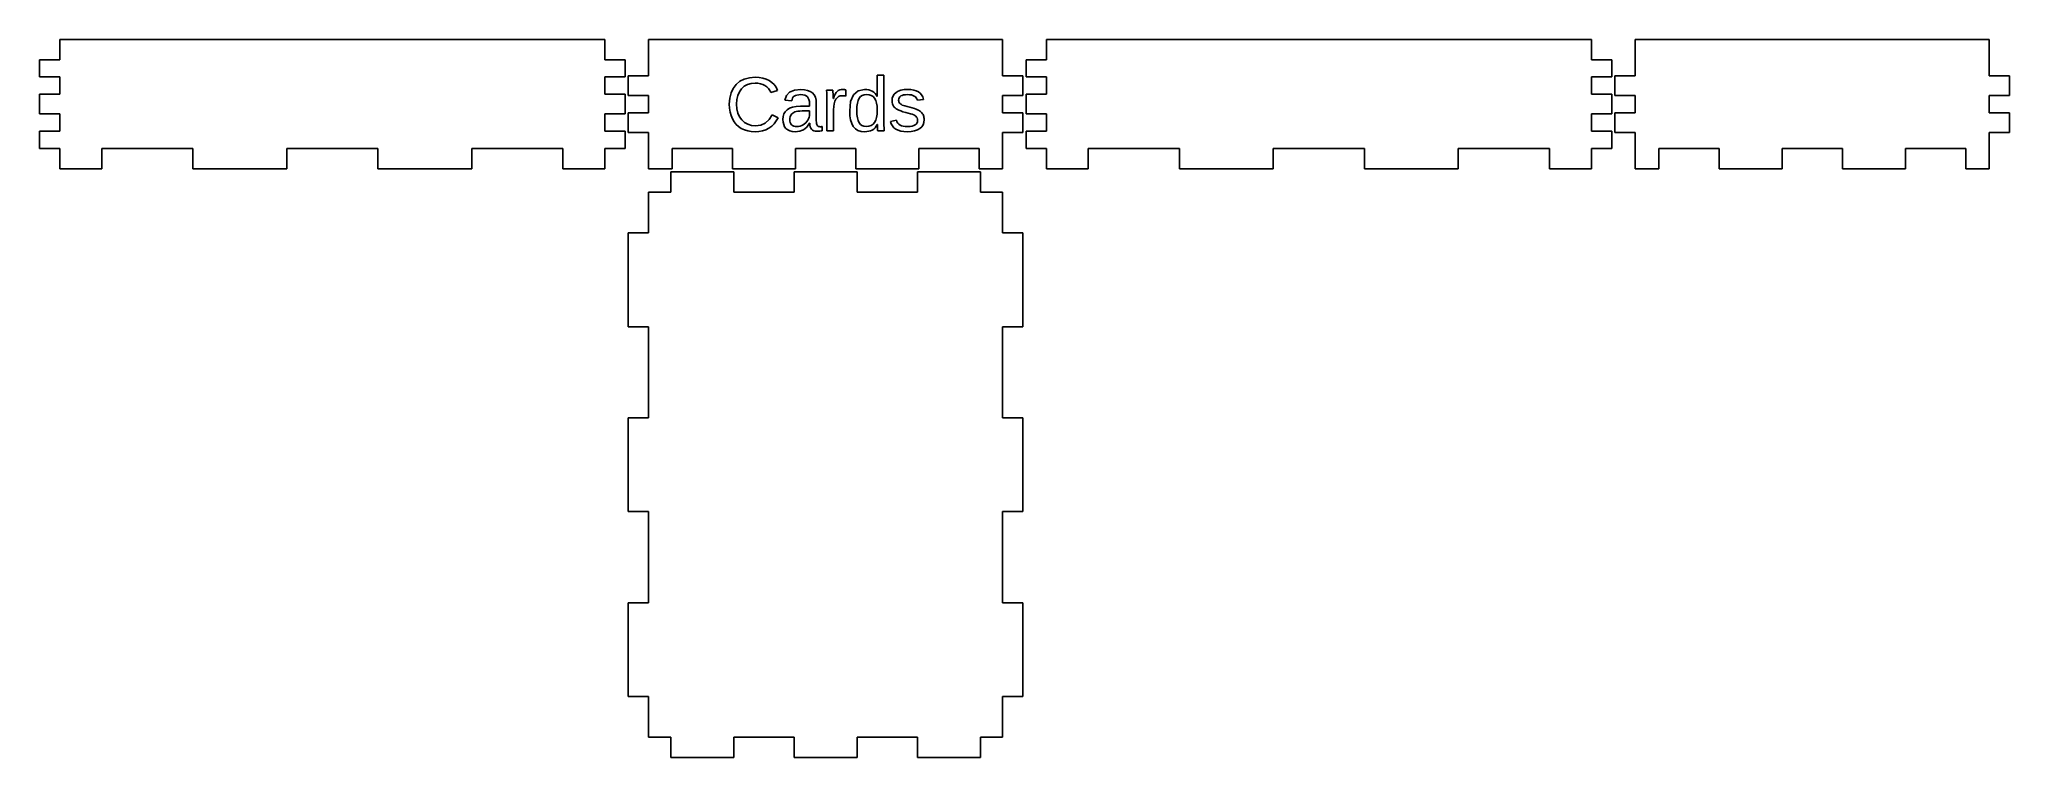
# Model space of a CAD drawing. Header units: metres. Extents: x -128 to 192, y -164 to -48.
import ezdxf

# ---------------------------------------------------------------- set-up
doc = ezdxf.new("R2010")
doc.units = ezdxf.units.M

msp = doc.modelspace()

# ---------------------------------------------------------------- linework, layer by layer
for p, q in [((-35.8, -47.5), (-124.2, -47.5)), ((-124.2, -47.5), (-124.2, -50.8)), ((-35.8, -50.8), (-35.8, -47.5)), ((28.7, -47.5), (-28.7, -47.5)), ((-28.7, -47.5), (-28.7, -53.4)), ((28.7, -53.4), (28.7, -47.5)), ((124.2, -47.5), (35.8, -47.5)), ((35.8, -47.5), (35.8, -50.8)), ((124.2, -50.8), (124.2, -47.5)), ((188.7, -47.5), (131.3, -47.5)), ((131.3, -47.5), (131.3, -53.4)), ((188.7, -53.4), (188.7, -47.5)), ((-124.2, -50.8), (-127.5, -50.8)), ((-127.5, -50.8), (-127.5, -53.6)), ((-32.5, -50.8), (-35.8, -50.8)), ((-32.5, -53.6), (-32.5, -50.8)), ((35.8, -50.8), (32.5, -50.8)), ((32.5, -50.8), (32.5, -53.6)), ((127.5, -50.8), (124.2, -50.8)), ((127.5, -53.6), (127.5, -50.8)), ((-127.5, -53.6), (-124.2, -53.6)), ((-124.2, -53.6), (-124.2, -56.4)), ((-35.8, -56.4), (-35.8, -53.6)), ((-35.8, -53.6), (-32.5, -53.6)), ((-28.7, -53.4), (-32, -53.4)), ((-32, -53.4), (-32, -56.6)), ((-14.5104, -54.8038), (-13.9016, -54.2945)), ((-13.9016, -54.2945), (-13.1861, -53.9308)), ((-13.1861, -53.9308), (-12.364, -53.7125)), ((-12.364, -53.7125), (-11.4354, -53.6398)), ((-11.4354, -53.6398), (-10.7771, -53.6733)), ((-10.7771, -53.6733), (-10.1754, -53.774)), ((-10.1754, -53.774), (-9.63011, -53.9418)), ((-9.63011, -53.9418), (-9.14136, -54.1768)), ((-9.14136, -54.1768), (-8.71092, -54.4777)), ((8.3613, -56.0378), (8.3613, -53.3198)), ((8.3613, -53.3198), (9.4583, -53.3198)), ((9.4583, -53.3198), (9.4583, -60.9877)), ((32, -53.4), (28.7, -53.4)), ((32, -56.6), (32, -53.4)), ((32.5, -53.6), (35.8, -53.6)), ((35.8, -53.6), (35.8, -56.4)), ((124.2, -56.4), (124.2, -53.6)), ((124.2, -53.6), (127.5, -53.6)), ((131.3, -53.4), (128, -53.4)), ((128, -53.4), (128, -56.6)), ((192, -53.4), (188.7, -53.4)), ((192, -56.6), (192, -53.4)), ((-124.2, -56.4), (-127.5, -56.4)), ((-127.5, -56.4), (-127.5, -59.6)), ((-32.5, -56.4), (-35.8, -56.4)), ((-32.5, -59.6), (-32.5, -56.4)), ((-32, -56.6), (-28.7, -56.6)), ((-28.7, -56.6), (-28.7, -59.4)), ((-15.6204, -58.0187), (-15.551, -57.0483)), ((-15.551, -57.0483), (-15.3429, -56.189)), ((-15.3429, -56.189), (-14.996, -55.4408)), ((-14.996, -55.4408), (-14.5104, -54.8038)), ((-14.3888, -57.2643), (-14.4384, -58.0197)), ((-14.2401, -56.5938), (-14.3888, -57.2643)), ((-13.9923, -56.0083), (-14.2401, -56.5938)), ((-13.6454, -55.5078), (-13.9923, -56.0083)), ((-13.2087, -55.1066), (-13.6454, -55.5078)), ((-12.6926, -54.82), (-13.2087, -55.1066)), ((-12.0972, -54.6481), (-12.6926, -54.82)), ((-11.4224, -54.5908), (-12.0972, -54.6481)), ((-10.9833, -54.6156), (-11.4224, -54.5908)), ((-10.5751, -54.69), (-10.9833, -54.6156)), ((-10.1978, -54.8141), (-10.5751, -54.69)), ((-9.85136, -54.9878), (-10.1978, -54.8141)), ((-9.54262, -55.2084), (-9.85136, -54.9878)), ((-9.27936, -55.4733), (-9.54262, -55.2084)), ((-9.06161, -55.7824), (-9.27936, -55.4733)), ((-8.88936, -56.1358), (-9.06161, -55.7824)), ((-7.78636, -55.7698), (-8.88936, -56.1358)), ((-8.71092, -54.4777), (-8.34161, -54.8435)), ((-8.34161, -54.8435), (-8.03343, -55.2742)), ((-8.03343, -55.2742), (-7.78636, -55.7698)), ((-6.63461, -57.3778), (-6.36536, -56.6104)), ((-5.48961, -57.4798), (-6.63461, -57.3778)), ((-6.36536, -56.6104), (-5.83661, -56.0623)), ((-5.83661, -56.0623), (-5.04836, -55.7334)), ((-5.43954, -57.2309), (-5.48961, -57.4798)), ((-5.35635, -57.0185), (-5.43954, -57.2309)), ((-5.24004, -56.8424), (-5.35635, -57.0185)), ((-5.09061, -56.7028), (-5.24004, -56.8424)), ((-4.89917, -56.596), (-5.09061, -56.7028)), ((-5.04836, -55.7334), (-4.00061, -55.6238)), ((-4.65785, -56.5198), (-4.89917, -56.596)), ((-4.36667, -56.474), (-4.65785, -56.5198)), ((-4.0256, -56.4588), (-4.36667, -56.474)), ((-3.6868, -56.4804), (-4.0256, -56.4588)), ((-4.00061, -55.6238), (-3.41992, -55.6594)), ((-3.39636, -56.5455), (-3.6868, -56.4804)), ((-3.41992, -55.6594), (-2.91586, -55.7665)), ((-3.1543, -56.6539), (-3.39636, -56.5455)), ((-2.9606, -56.8058), (-3.1543, -56.6539)), ((-2.81229, -57.0073), (-2.9606, -56.8058)), ((-2.91586, -55.7665), (-2.48842, -55.9449)), ((-2.70636, -57.2658), (-2.81229, -57.0073)), ((-2.64279, -57.5813), (-2.70636, -57.2658)), ((-2.48842, -55.9449), (-2.1376, -56.1948)), ((-2.1376, -56.1948), (-1.86417, -56.5116)), ((-1.86417, -56.5116), (-1.66885, -56.8923)), ((-1.66885, -56.8923), (-1.55167, -57.3366)), ((-1.55167, -57.3366), (-1.5126, -57.8448)), ((0.17046, -56.1631), (0.15469, -55.7518)), ((0.15469, -55.7518), (1.1897, -55.7518)), ((0.1817, -56.556), (0.17046, -56.1631)), ((0.18845, -56.9306), (0.1817, -56.556)), ((0.1907, -57.2868), (0.18845, -56.9306)), ((0.1907, -62.3438), (0.1907, -57.2868)), ((1.1897, -55.7518), (1.22646, -56.6448)), ((1.22646, -56.6448), (1.23564, -56.924)), ((1.23564, -56.924), (1.23869, -57.0918)), ((1.23869, -57.0918), (1.2627, -57.0918)), ((1.2627, -57.0918), (1.39914, -56.7018)), ((1.39914, -56.7018), (1.54546, -56.379)), ((1.64771, -57.2178), (1.4902, -57.5436)), ((1.54546, -56.379), (1.70163, -56.1233)), ((1.84795, -56.9601), (1.64771, -57.2178)), ((1.70163, -56.1233), (1.86771, -55.9348)), ((2.0887, -56.776), (1.84795, -56.9601)), ((1.86771, -55.9348), (2.0562, -55.7987)), ((2.0562, -55.7987), (2.27969, -55.7015)), ((2.36995, -56.6656), (2.0887, -56.776)), ((2.27969, -55.7015), (2.53819, -55.6432)), ((2.6917, -56.6288), (2.36995, -56.6656)), ((2.53819, -55.6432), (2.8317, -55.6238)), ((2.86557, -56.6326), (2.6917, -56.6288)), ((2.8317, -55.6238), (2.94208, -55.6276)), ((3.02119, -56.644), (2.86557, -56.6326)), ((2.94208, -55.6276), (3.05319, -55.639)), ((3.15857, -56.6631), (3.02119, -56.644)), ((3.05319, -55.639), (3.16507, -55.6581)), ((3.27769, -56.6898), (3.15857, -56.6631)), ((3.16507, -55.6581), (3.27769, -55.6848)), ((3.27769, -55.6848), (3.27769, -56.6898)), ((4.05611, -57.5672), (4.50854, -56.4875)), ((4.50854, -56.4875), (5.2626, -55.8397)), ((5.26317, -57.4026), (5.14879, -57.8533)), ((5.2626, -55.8397), (6.3183, -55.6238)), ((5.42329, -57.0478), (5.26317, -57.4026)), ((5.63486, -56.7791), (5.42329, -57.0478)), ((5.90355, -56.5873), (5.63486, -56.7791)), ((6.22935, -56.4721), (5.90355, -56.5873)), ((6.61229, -56.4338), (6.22935, -56.4721)), ((6.3183, -55.6238), (6.67574, -55.6409)), ((7.03822, -56.4719), (6.61229, -56.4338)), ((6.67574, -55.6409), (7.00204, -55.6925)), ((7.00204, -55.6925), (7.29723, -55.7784)), ((7.40204, -56.5865), (7.03822, -56.4719)), ((7.29723, -55.7784), (7.56129, -55.8988)), ((7.70374, -56.7775), (7.40204, -56.5865)), ((7.56129, -55.8988), (7.79767, -56.056)), ((7.9433, -57.0448), (7.70374, -56.7775)), ((7.79767, -56.056), (8.0098, -56.2538)), ((8.12617, -57.3937), (7.9433, -57.0448)), ((8.0098, -56.2538), (8.19766, -56.492)), ((8.25679, -57.8305), (8.12617, -57.3937)), ((8.19766, -56.492), (8.3613, -56.7708)), ((8.37329, -56.7708), (8.3613, -56.0378)), ((8.3613, -56.7708), (8.37329, -56.7708)), ((10.7736, -57.4778), (10.814, -57.0518)), ((10.7878, -57.7132), (10.7736, -57.4778)), ((10.814, -57.0518), (10.9351, -56.6798)), ((10.9351, -56.6798), (11.137, -56.3618)), ((11.137, -56.3618), (11.4196, -56.0978)), ((11.4196, -56.0978), (11.7796, -55.8904)), ((11.7796, -55.8904), (12.2136, -55.7423)), ((11.8629, -57.1519), (11.8406, -57.3678)), ((11.8406, -57.3678), (11.8498, -57.5026)), ((11.8498, -57.5026), (11.8774, -57.6253)), ((11.9296, -56.9653), (11.8629, -57.1519)), ((12.0409, -56.8079), (11.9296, -56.9653)), ((12.1966, -56.6798), (12.0409, -56.8079)), ((12.3997, -56.5804), (12.1966, -56.6798)), ((12.2136, -55.7423), (12.7216, -55.6534)), ((12.6519, -56.5095), (12.3997, -56.5804)), ((12.9532, -56.4669), (12.6519, -56.5095)), ((12.7216, -55.6534), (13.3036, -55.6238)), ((13.3036, -56.4528), (12.9532, -56.4669)), ((13.3036, -55.6238), (13.8235, -55.6478)), ((13.6245, -56.4674), (13.3036, -56.4528)), ((13.9111, -56.5115), (13.6245, -56.4674)), ((13.8235, -55.6478), (14.2871, -55.7198)), ((14.1635, -56.5849), (13.9111, -56.5115)), ((14.3816, -56.6878), (14.1635, -56.5849)), ((14.2871, -55.7198), (14.6945, -55.8398)), ((14.5637, -56.8176), (14.3816, -56.6878)), ((14.7069, -56.973), (14.5637, -56.8176)), ((14.6945, -55.8398), (15.0456, -56.0078)), ((14.8112, -57.1541), (14.7069, -56.973)), ((14.8766, -57.3608), (14.8112, -57.1541)), ((15.8636, -57.2388), (14.8766, -57.3608)), ((15.0456, -56.0078), (15.339, -56.2287)), ((15.339, -56.2287), (15.5731, -56.5075)), ((15.5731, -56.5075), (15.748, -56.8442)), ((15.748, -56.8442), (15.8636, -57.2388)), ((28.7, -59.4), (28.7, -56.6)), ((28.7, -56.6), (32, -56.6)), ((35.8, -56.4), (32.5, -56.4)), ((32.5, -56.4), (32.5, -59.6)), ((127.5, -56.4), (124.2, -56.4)), ((127.5, -59.6), (127.5, -56.4)), ((128, -56.6), (131.3, -56.6)), ((131.3, -56.6), (131.3, -59.4)), ((188.7, -59.4), (188.7, -56.6)), ((188.7, -56.6), (192, -56.6)), ((-127.5, -59.6), (-124.2, -59.6)), ((-124.2, -59.6), (-124.2, -62.4)), ((-35.8, -62.4), (-35.8, -59.6)), ((-35.8, -59.6), (-32.5, -59.6)), ((-28.7, -59.4), (-32, -59.4)), ((-32, -59.4), (-32, -62.6)), ((-15.5893, -58.6812), (-15.6204, -58.0187)), ((-15.4961, -59.2975), (-15.5893, -58.6812)), ((-15.3408, -59.8677), (-15.4961, -59.2975)), ((-15.1234, -60.3917), (-15.3408, -59.8677)), ((-14.8466, -60.8638), (-15.1234, -60.3917)), ((-14.4384, -58.0197), (-14.3867, -58.7696)), ((-14.3867, -58.7696), (-14.2316, -59.4422)), ((-14.2316, -59.4422), (-13.9732, -60.0376)), ((-13.9732, -60.0376), (-13.6114, -60.5557)), ((-13.6114, -60.5557), (-13.1614, -60.9753)), ((-9.79161, -61.066), (-9.16843, -60.5051)), ((-9.16843, -60.5051), (-8.65736, -59.7197)), ((-8.65736, -59.7197), (-7.70737, -60.1967)), ((-7.70737, -60.1967), (-7.99974, -60.72)), ((-6.9256, -60.5017), (-6.88373, -60.0176)), ((-6.89455, -60.9362), (-6.9256, -60.5017)), ((-6.88373, -60.0176), (-6.7581, -59.5932)), ((-6.7581, -59.5932), (-6.54874, -59.2286)), ((-6.54874, -59.2286), (-6.2556, -58.9237)), ((-6.2556, -58.9237), (-5.86929, -58.6804)), ((-5.86929, -58.6804), (-5.38036, -58.5012)), ((-5.78442, -60.2842), (-5.79761, -60.5207)), ((-5.79761, -60.5207), (-5.77966, -60.775)), ((-5.74486, -60.0715), (-5.78442, -60.2842)), ((-5.67892, -59.8827), (-5.74486, -60.0715)), ((-5.58661, -59.7177), (-5.67892, -59.8827)), ((-5.4691, -59.5742), (-5.58661, -59.7177)), ((-5.32861, -59.4507), (-5.4691, -59.5742)), ((-5.38036, -58.5012), (-4.78879, -58.3864)), ((-5.1651, -59.3472), (-5.32861, -59.4507)), ((-4.97861, -59.2637), (-5.1651, -59.3472)), ((-4.75691, -59.1987), (-4.97861, -59.2637)), ((-4.78879, -58.3864), (-4.0946, -58.3357)), ((-4.48886, -59.1505), (-4.75691, -59.1987)), ((-4.17442, -59.1192), (-4.48886, -59.1505)), ((-3.8136, -59.1047), (-4.17442, -59.1192)), ((-4.0946, -58.3357), (-2.62161, -58.3117)), ((-2.62161, -59.0797), (-3.8136, -59.1047)), ((-3.03741, -60.8434), (-2.89061, -60.6157)), ((-2.89061, -60.6157), (-2.77292, -60.3735)), ((-2.77292, -60.3735), (-2.68886, -60.1277)), ((-2.68886, -60.1277), (-2.63841, -59.8785)), ((-2.62161, -57.9538), (-2.64279, -57.5813)), ((-2.63841, -59.8785), (-2.62161, -59.6257)), ((-2.62161, -58.3117), (-2.62161, -57.9538)), ((-2.62161, -59.6257), (-2.62161, -59.0797)), ((-1.5126, -57.8448), (-1.5126, -60.6887)), ((-1.5126, -60.6887), (-1.50467, -60.9177)), ((1.3102, -58.3866), (1.2877, -58.9037)), ((1.2877, -58.9037), (1.2877, -62.3438)), ((1.3777, -57.9333), (1.3102, -58.3866)), ((1.4902, -57.5436), (1.3777, -57.9333)), ((3.90529, -59.0787), (4.05611, -57.5672)), ((3.94185, -59.8787), (3.90529, -59.0787)), ((4.05154, -60.5705), (3.94185, -59.8787)), ((4.23436, -61.1542), (4.05154, -60.5705)), ((5.08017, -58.3996), (5.0573, -59.0417)), ((5.0573, -59.0417), (5.07999, -59.6856)), ((5.07999, -59.6856), (5.14804, -60.231)), ((5.14879, -57.8533), (5.08017, -58.3996)), ((5.14804, -60.231), (5.26147, -60.6781)), ((5.26147, -60.6781), (5.42029, -61.0267)), ((7.9433, -60.9777), (8.12617, -60.6091)), ((8.12617, -60.6091), (8.25679, -60.1512)), ((8.33517, -58.3552), (8.25679, -57.8305)), ((8.25679, -60.1512), (8.33517, -59.6041)), ((8.3613, -58.9677), (8.33517, -58.3552)), ((8.33517, -59.6041), (8.3613, -58.9677)), ((10.5106, -60.8017), (11.4796, -60.6127)), ((10.8304, -57.9295), (10.7878, -57.7132)), ((10.9013, -58.1267), (10.8304, -57.9295)), ((11.0006, -58.3047), (10.9013, -58.1267)), ((11.125, -58.4665), (11.0006, -58.3047)), ((11.2714, -58.6157), (11.125, -58.4665)), ((11.4395, -58.7525), (11.2714, -58.6157)), ((11.6296, -58.8767), (11.4395, -58.7525)), ((11.4796, -60.6127), (11.5689, -60.8601)), ((11.8649, -58.9949), (11.6296, -58.8767)), ((12.1689, -59.1142), (11.8649, -58.9949)), ((11.8774, -57.6253), (11.9233, -57.7356)), ((11.9233, -57.7356), (11.9876, -57.8338)), ((11.9876, -57.8338), (12.0699, -57.9219)), ((12.0699, -57.9219), (12.1699, -58.0032)), ((12.5414, -59.2349), (12.1689, -59.1142)), ((12.1699, -58.0032), (12.2874, -58.0779)), ((12.2874, -58.0779), (12.4226, -58.1457)), ((12.4226, -58.1457), (12.6069, -58.2159)), ((12.9826, -59.3567), (12.5414, -59.2349)), ((12.6069, -58.2159), (12.8709, -58.2982)), ((12.8709, -58.2982), (13.2144, -58.3929)), ((13.7736, -59.5647), (12.9826, -59.3567)), ((13.2144, -58.3929), (13.6376, -58.4997)), ((13.6376, -58.4997), (14.0454, -58.6077)), ((14.0534, -59.6496), (13.7736, -59.5647)), ((14.0454, -58.6077), (14.3919, -58.7115)), ((14.2919, -59.7452), (14.0534, -59.6496)), ((14.4889, -59.8516), (14.2919, -59.7452)), ((14.3919, -58.7115), (14.6769, -58.8112)), ((14.6446, -59.9688), (14.4889, -59.8516)), ((14.7627, -60.1), (14.6446, -59.9688)), ((14.6769, -58.8112), (14.9006, -58.9067)), ((14.8471, -60.2497), (14.7627, -60.1)), ((14.8977, -60.418), (14.8471, -60.2497)), ((14.8902, -60.8466), (14.9146, -60.6047)), ((14.9146, -60.6047), (14.8977, -60.418)), ((14.9006, -58.9067), (15.0839, -59.0027)), ((15.0839, -59.0027), (15.2469, -59.1037)), ((15.2469, -59.1037), (15.3894, -59.2097)), ((15.3894, -59.2097), (15.5116, -59.3207)), ((15.5116, -59.3207), (15.6172, -59.4382)), ((15.6172, -59.4382), (15.7101, -59.5645)), ((15.7101, -59.5645), (15.7902, -59.6997)), ((15.7902, -59.6997), (15.8576, -59.8438)), ((15.8576, -59.8438), (15.9114, -59.997)), ((15.9114, -59.997), (15.9499, -60.1607)), ((15.9806, -60.5197), (15.9364, -60.961)), ((15.9499, -60.1607), (15.9729, -60.335)), ((15.9729, -60.335), (15.9806, -60.5197)), ((32, -59.4), (28.7, -59.4)), ((32, -62.6), (32, -59.4)), ((32.5, -59.6), (35.8, -59.6)), ((35.8, -59.6), (35.8, -62.4)), ((124.2, -62.4), (124.2, -59.6)), ((124.2, -59.6), (127.5, -59.6)), ((131.3, -59.4), (128, -59.4)), ((128, -59.4), (128, -62.6)), ((192, -59.4), (188.7, -59.4)), ((192, -62.6), (192, -59.4)), ((-124.2, -62.4), (-127.5, -62.4)), ((-127.5, -62.4), (-127.5, -65.2)), ((-32.5, -62.4), (-35.8, -62.4)), ((-32.5, -65.2), (-32.5, -62.4)), ((-32, -62.6), (-28.7, -62.6)), ((-28.7, -62.6), (-28.7, -68.5)), ((-14.5134, -61.278), (-14.8466, -60.8638)), ((-14.1236, -61.6343), (-14.5134, -61.278)), ((-13.6774, -61.9327), (-14.1236, -61.6343)), ((-13.181, -62.1685), (-13.6774, -61.9327)), ((-12.6409, -62.337), (-13.181, -62.1685)), ((-13.1614, -60.9753), (-12.6386, -61.275)), ((-12.057, -62.438), (-12.6409, -62.337)), ((-12.6386, -61.275), (-12.0429, -61.4548)), ((-11.4294, -62.4717), (-12.057, -62.438)), ((-12.0429, -61.4548), (-11.3744, -61.5147)), ((-10.8141, -62.4354), (-11.4294, -62.4717)), ((-11.3744, -61.5147), (-10.5269, -61.4026)), ((-10.2374, -62.3265), (-10.8141, -62.4354)), ((-10.5269, -61.4026), (-9.79161, -61.066)), ((-9.69911, -62.1449), (-10.2374, -62.3265)), ((-9.19936, -61.8907), (-9.69911, -62.1449)), ((-8.74574, -61.567), (-9.19936, -61.8907)), ((-8.34587, -61.1767), (-8.74574, -61.567)), ((-7.99974, -60.72), (-8.34587, -61.1767)), ((-6.80136, -61.3217), (-6.89455, -60.9362)), ((-6.64604, -61.6582), (-6.80136, -61.3217)), ((-6.4286, -61.9457), (-6.64604, -61.6582)), ((-6.14941, -62.1759), (-6.4286, -61.9457)), ((-5.80885, -62.3402), (-6.14941, -62.1759)), ((-5.40692, -62.4389), (-5.80885, -62.3402)), ((-5.77966, -60.775), (-5.72586, -60.9987)), ((-5.72586, -60.9987), (-5.63617, -61.192)), ((-5.63617, -61.192), (-5.5106, -61.3547)), ((-5.5106, -61.3547), (-5.35135, -61.4834)), ((-4.9436, -62.4717), (-5.40692, -62.4389)), ((-5.35135, -61.4834), (-5.16161, -61.5752)), ((-5.16161, -61.5752), (-4.94136, -61.6304)), ((-4.5616, -62.4521), (-4.9436, -62.4717)), ((-4.94136, -61.6304), (-4.69061, -61.6487)), ((-4.69061, -61.6487), (-4.39941, -61.6315)), ((-4.20961, -62.3932), (-4.5616, -62.4521)), ((-4.39941, -61.6315), (-4.12486, -61.5797)), ((-3.8876, -62.2951), (-4.20961, -62.3932)), ((-4.12486, -61.5797), (-3.86691, -61.4935)), ((-3.59561, -62.1577), (-3.8876, -62.2951)), ((-3.86691, -61.4935), (-3.62561, -61.3727)), ((-3.62561, -61.3727), (-3.40492, -61.2219)), ((-3.3266, -61.9731), (-3.59561, -62.1577)), ((-3.40492, -61.2219), (-3.20886, -61.0455)), ((-3.0746, -61.733), (-3.3266, -61.9731)), ((-3.20886, -61.0455), (-3.03741, -60.8434)), ((-2.8396, -61.4376), (-3.0746, -61.733)), ((-2.62161, -61.0867), (-2.8396, -61.4376)), ((-2.5856, -61.0867), (-2.62161, -61.0867)), ((-2.55254, -61.4051), (-2.5856, -61.0867)), ((-2.48935, -61.6782), (-2.55254, -61.4051)), ((-2.39604, -61.9061), (-2.48935, -61.6782)), ((-2.2726, -62.0887), (-2.39604, -61.9061)), ((-2.11342, -62.2283), (-2.2726, -62.0887)), ((-1.91286, -62.328), (-2.11342, -62.2283)), ((-1.67091, -62.3878), (-1.91286, -62.328)), ((-1.3876, -62.4077), (-1.67091, -62.3878)), ((-1.50467, -60.9177), (-1.48085, -61.1165)), ((-1.48085, -61.1165), (-1.44116, -61.2852)), ((-1.44116, -61.2852), (-1.3856, -61.4237)), ((-1.17273, -62.4017), (-1.3876, -62.4077)), ((-1.3856, -61.4237), (-1.30724, -61.5318)), ((-1.30724, -61.5318), (-1.2001, -61.609)), ((-1.2001, -61.609), (-1.06422, -61.6553)), ((-0.9601, -62.3835), (-1.17273, -62.4017)), ((-1.06422, -61.6553), (-0.89961, -61.6707)), ((-0.74972, -62.3532), (-0.9601, -62.3835)), ((-0.89961, -61.6707), (-0.81798, -61.6681)), ((-0.81798, -61.6681), (-0.73111, -61.66)), ((-0.54161, -62.3107), (-0.74972, -62.3532)), ((-0.73111, -61.66), (-0.63898, -61.6466)), ((-0.63898, -61.6466), (-0.54161, -61.6277)), ((-0.54161, -61.6277), (-0.54161, -62.3107)), ((1.2877, -62.3438), (0.1907, -62.3438)), ((4.4903, -61.6297), (4.23436, -61.1542)), ((4.82391, -61.9981), (4.4903, -61.6297)), ((5.23979, -62.2612), (4.82391, -61.9981)), ((5.73792, -62.4191), (5.23979, -62.2612)), ((5.42029, -61.0267), (5.63017, -61.2884)), ((5.63017, -61.2884), (5.89679, -61.4752)), ((6.3183, -62.4717), (5.73792, -62.4191)), ((5.89679, -61.4752), (6.22017, -61.5874)), ((6.22017, -61.5874), (6.6003, -61.6247)), ((6.67329, -62.4546), (6.3183, -62.4717)), ((6.6003, -61.6247), (7.03148, -61.5843)), ((6.99829, -62.4032), (6.67329, -62.4546)), ((7.29329, -62.3176), (6.99829, -62.4032)), ((7.03148, -61.5843), (7.39905, -61.463)), ((7.55829, -62.1977), (7.29329, -62.3176)), ((7.39905, -61.463), (7.70299, -61.2608)), ((7.79597, -62.0377), (7.55829, -62.1977)), ((7.70299, -61.2608), (7.9433, -60.9777)), ((8.00905, -61.8327), (7.79597, -62.0377)), ((8.19748, -61.5827), (8.00905, -61.8327)), ((8.3613, -61.2877), (8.19748, -61.5827)), ((8.3853, -61.2877), (8.3613, -61.2877)), ((8.38661, -61.4213), (8.3853, -61.2877)), ((8.39055, -61.567), (8.38661, -61.4213)), ((8.39711, -61.7248), (8.39055, -61.567)), ((8.4063, -61.8947), (8.39711, -61.7248)), ((8.42729, -62.183), (8.4063, -61.8947)), ((8.43704, -62.2793), (8.42729, -62.183)), ((8.44629, -62.3438), (8.43704, -62.2793)), ((9.49429, -62.3438), (8.44629, -62.3438)), ((9.4583, -60.9877), (9.46054, -61.458)), ((9.46054, -61.458), (9.4673, -61.8407)), ((9.4673, -61.8407), (9.47855, -62.136)), ((9.47855, -62.136), (9.49429, -62.3438)), ((10.6409, -61.2029), (10.5106, -60.8017)), ((10.8299, -61.5475), (10.6409, -61.2029)), ((11.0774, -61.8354), (10.8299, -61.5475)), ((11.3836, -62.0667), (11.0774, -61.8354)), ((11.7545, -62.2439), (11.3836, -62.0667)), ((11.5689, -60.8601), (11.6959, -61.072)), ((11.6959, -61.072), (11.8604, -61.2486)), ((12.1961, -62.3705), (11.7545, -62.2439)), ((11.8604, -61.2486), (12.0626, -61.3897)), ((12.0626, -61.3897), (12.3056, -61.4978)), ((12.7085, -62.4464), (12.1961, -62.3705)), ((12.3056, -61.4978), (12.5916, -61.575)), ((12.5916, -61.575), (12.9206, -61.6213)), ((13.2916, -62.4717), (12.7085, -62.4464)), ((12.9206, -61.6213), (13.2926, -61.6367)), ((13.8932, -62.44), (13.2916, -62.4717)), ((13.2926, -61.6367), (13.6854, -61.6206)), ((13.6854, -61.6206), (14.0216, -61.5722)), ((14.4239, -62.3447), (13.8932, -62.44)), ((14.0216, -61.5722), (14.3014, -61.4916)), ((14.3014, -61.4916), (14.5246, -61.3787)), ((14.8837, -62.186), (14.4239, -62.3447)), ((14.5246, -61.3787), (14.6952, -61.2336)), ((14.6952, -61.2336), (14.8171, -61.0562)), ((14.8171, -61.0562), (14.8902, -60.8466)), ((15.2726, -61.9637), (14.8837, -62.186)), ((15.5824, -61.683), (15.2726, -61.9637)), ((15.8036, -61.3487), (15.5824, -61.683)), ((15.9364, -60.961), (15.8036, -61.3487)), ((28.7, -68.5), (28.7, -62.6)), ((28.7, -62.6), (32, -62.6)), ((35.8, -62.4), (32.5, -62.4)), ((32.5, -62.4), (32.5, -65.2)), ((127.5, -62.4), (124.2, -62.4)), ((127.5, -65.2), (127.5, -62.4)), ((128, -62.6), (131.3, -62.6)), ((131.3, -62.6), (131.3, -68.5)), ((188.7, -68.5), (188.7, -62.6)), ((188.7, -62.6), (192, -62.6)), ((-127.5, -65.2), (-124.2, -65.2)), ((-124.2, -65.2), (-124.2, -68.5)), ((-117.4, -65.2), (-102.6, -65.2)), ((-117.4, -68.5), (-117.4, -65.2)), ((-102.6, -65.2), (-102.6, -68.5)), ((-87.4, -68.5), (-87.4, -65.2)), ((-87.4, -65.2), (-72.6, -65.2)), ((-72.6, -65.2), (-72.6, -68.5)), ((-57.4, -68.5), (-57.4, -65.2)), ((-57.4, -65.2), (-42.6, -65.2)), ((-42.6, -65.2), (-42.6, -68.5)), ((-35.8, -68.5), (-35.8, -65.2)), ((-35.8, -65.2), (-32.5, -65.2)), ((-24.9, -65.2), (-15.1, -65.2)), ((-24.9, -68.5), (-24.9, -65.2)), ((-15.1, -65.2), (-15.1, -68.5)), ((-4.89999, -68.5), (-4.89999, -65.2)), ((-4.89999, -65.2), (4.89999, -65.2)), ((4.89999, -65.2), (4.89999, -68.5)), ((15.1, -68.5), (15.1, -65.2)), ((15.1, -65.2), (24.9, -65.2)), ((24.9, -65.2), (24.9, -68.5)), ((32.5, -65.2), (35.8, -65.2)), ((35.8, -65.2), (35.8, -68.5)), ((42.6, -65.2), (57.4, -65.2)), ((42.6, -68.5), (42.6, -65.2)), ((57.4, -65.2), (57.4, -68.5)), ((72.6, -68.5), (72.6, -65.2)), ((72.6, -65.2), (87.4, -65.2)), ((87.4, -65.2), (87.4, -68.5)), ((102.6, -68.5), (102.6, -65.2)), ((102.6, -65.2), (117.4, -65.2)), ((117.4, -65.2), (117.4, -68.5)), ((124.2, -68.5), (124.2, -65.2)), ((124.2, -65.2), (127.5, -65.2)), ((135.1, -65.2), (144.9, -65.2)), ((135.1, -68.5), (135.1, -65.2)), ((144.9, -65.2), (144.9, -68.5)), ((155.1, -68.5), (155.1, -65.2)), ((155.1, -65.2), (164.9, -65.2)), ((164.9, -65.2), (164.9, -68.5)), ((175.1, -68.5), (175.1, -65.2)), ((175.1, -65.2), (184.9, -65.2)), ((184.9, -65.2), (184.9, -68.5)), ((-124.2, -68.5), (-117.4, -68.5)), ((-102.6, -68.5), (-87.4, -68.5)), ((-72.6, -68.5), (-57.4, -68.5)), ((-42.6, -68.5), (-35.8, -68.5)), ((-28.7, -68.5), (-24.9, -68.5)), ((-14.9, -69), (-25.1, -69)), ((-25.1, -69), (-25.1, -72.3)), ((-15.1, -68.5), (-4.89999, -68.5)), ((-14.9, -72.3), (-14.9, -69)), ((5.09999, -69), (-5.09999, -69)), ((-5.09999, -69), (-5.09999, -72.3)), ((4.89999, -68.5), (15.1, -68.5)), ((5.09999, -72.3), (5.09999, -69)), ((25.1, -69), (14.9, -69)), ((14.9, -69), (14.9, -72.3)), ((24.9, -68.5), (28.7, -68.5)), ((25.1, -72.3), (25.1, -69)), ((35.8, -68.5), (42.6, -68.5)), ((57.4, -68.5), (72.6, -68.5)), ((87.4, -68.5), (102.6, -68.5)), ((117.4, -68.5), (124.2, -68.5)), ((131.3, -68.5), (135.1, -68.5)), ((144.9, -68.5), (155.1, -68.5)), ((164.9, -68.5), (175.1, -68.5)), ((184.9, -68.5), (188.7, -68.5)), ((-25.1, -72.3), (-28.7, -72.3)), ((-28.7, -72.3), (-28.7, -78.9)), ((-5.09999, -72.3), (-14.9, -72.3)), ((14.9, -72.3), (5.09999, -72.3)), ((28.7, -72.3), (25.1, -72.3)), ((28.7, -78.9), (28.7, -72.3)), ((-28.7, -78.9), (-32, -78.9)), ((-32, -78.9), (-32, -94.1)), ((32, -78.9), (28.7, -78.9)), ((32, -94.1), (32, -78.9)), ((-32, -94.1), (-28.7, -94.1)), ((-28.7, -94.1), (-28.7, -108.9)), ((28.7, -108.9), (28.7, -94.1)), ((28.7, -94.1), (32, -94.1)), ((-28.7, -108.9), (-32, -108.9)), ((-32, -108.9), (-32, -124.1)), ((32, -108.9), (28.7, -108.9)), ((32, -124.1), (32, -108.9)), ((-32, -124.1), (-28.7, -124.1)), ((-28.7, -124.1), (-28.7, -138.9)), ((28.7, -138.9), (28.7, -124.1)), ((28.7, -124.1), (32, -124.1)), ((-28.7, -138.9), (-32, -138.9)), ((-32, -138.9), (-32, -154.1)), ((32, -138.9), (28.7, -138.9)), ((32, -154.1), (32, -138.9)), ((-32, -154.1), (-28.7, -154.1)), ((-28.7, -154.1), (-28.7, -160.7)), ((28.7, -160.7), (28.7, -154.1)), ((28.7, -154.1), (32, -154.1)), ((-28.7, -160.7), (-25.1, -160.7)), ((-25.1, -160.7), (-25.1, -164)), ((-14.9, -160.7), (-5.09999, -160.7)), ((-14.9, -164), (-14.9, -160.7)), ((-5.09999, -160.7), (-5.09999, -164)), ((5.09998, -164), (5.09998, -160.7)), ((5.09998, -160.7), (14.9, -160.7)), ((14.9, -160.7), (14.9, -164)), ((25.1, -164), (25.1, -160.7)), ((25.1, -160.7), (28.7, -160.7)), ((-25.1, -164), (-14.9, -164)), ((-5.09999, -164), (5.09998, -164)), ((14.9, -164), (25.1, -164))]:
    msp.add_line(p, q)

doc.saveas('drawing.dxf')
